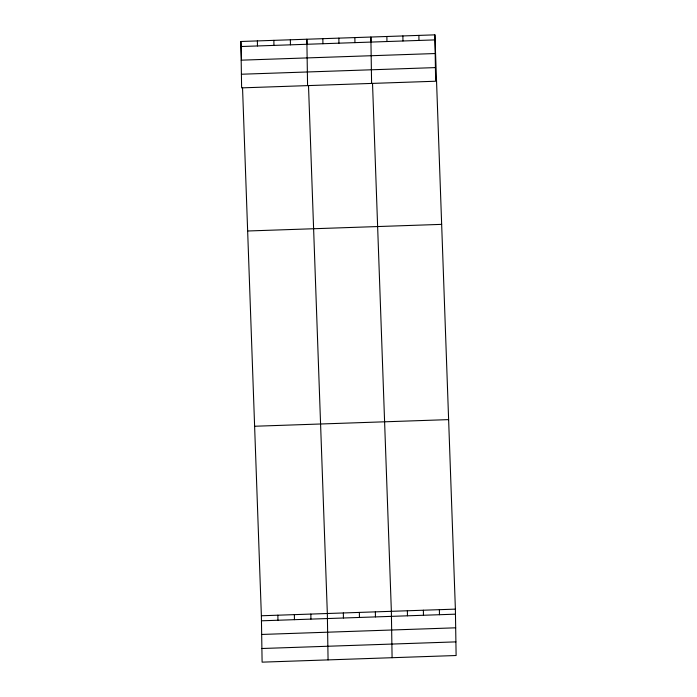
<?xml version="1.0" encoding="UTF-8"?>
<svg xmlns="http://www.w3.org/2000/svg" width="697" height="697" viewBox="0 0 697 697"><rect width="100%" height="100%" fill="white"/><g stroke="black" fill="none" stroke-linecap="round" stroke-linejoin="round"><path stroke-width="1.05" d="M434.893 34.85L435.625 81.235L241.615 87.874L240.883 41.48L434.893 34.85L455.385 609.126L456.117 655.52L262.107 662.15L261.375 615.765L242.539 87.787M240.962 46.525L434.972 39.895M241.179 60.169L435.189 53.538M241.397 74.231L435.407 67.6M247.653 230.995L441.654 224.364M254.614 426.25L448.624 419.62M261.375 615.765L455.385 609.126M261.462 620.809L455.463 614.17M261.671 634.453L455.681 627.814M261.898 648.506L455.899 641.876M371.065 42.421L370.874 37.037L371.597 83.431M372.52 83.344L391.365 611.313L392.089 657.707M307.037 44.608L306.846 39.224L307.577 85.618M308.501 85.531L327.337 613.508L328.069 659.893M240.883 41.48L241.502 58.714M439.38 609.675L439.458 614.719M418.888 35.399L418.967 40.443M423.375 610.223L423.454 615.268M402.883 35.948L402.962 40.992M407.37 610.772L407.449 615.817M386.879 36.488L386.957 41.541M375.361 611.861L375.439 616.906M354.869 37.586L354.947 42.63M359.356 612.41L359.434 617.455M338.855 38.135L338.942 43.179M343.351 612.959L343.429 618.004M322.85 38.683L322.929 43.728M310.853 614.066L310.932 619.119M290.361 39.79L290.44 44.835M294.361 614.632L294.439 619.677M273.869 40.356L273.947 45.401M277.868 615.198L277.946 620.243M257.376 40.923L257.454 45.967"/></g></svg>
